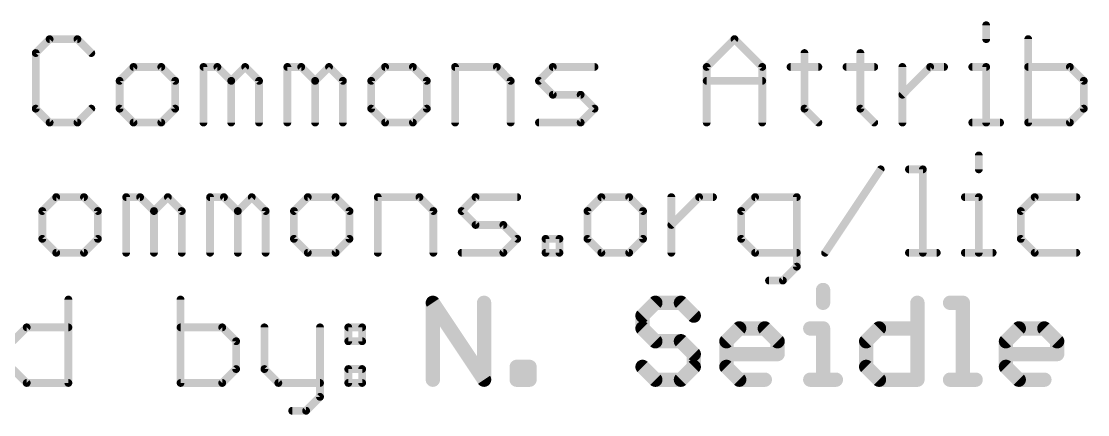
# Model space of a CAD drawing. Extents: x -36 to 72, y -11 to 13.
# Drawn here: x 7.35 to 28.16, y -10.7 to -3.03 of the extents above; entities that cross this region are included whole.
import ezdxf

# ---------------------------------------------------------------- set-up
doc = ezdxf.new("R2010")
doc.units = 0
doc.layers.add('21', color=53, linetype='CONTINUOUS')
doc.layers.add('27', color=253, linetype='CONTINUOUS')

msp = doc.modelspace()

# ---------------------------------------------------------------- linework, layer by layer
at = {"layer": '21', "const_width": 0.2794}
for points in [[(22.9969, -8.2704), (22.9969, -8.5204)], [(15.3797, -10.0203), (15.3797, -8.5204)], [(15.3797, -8.5204), (16.3796, -10.0203)], [(16.3796, -10.0203), (16.3796, -8.5204)], [(19.7226, -8.5204), (19.4726, -8.7704)], [(20.2225, -8.5204), (19.7226, -8.5204)], [(20.4725, -8.7704), (20.2225, -8.5204)], [(24.8383, -8.5204), (24.8383, -10.0203)], [(25.4755, -8.5204), (25.7255, -8.5204)], [(25.7255, -8.5204), (25.7255, -10.0203)], [(19.4726, -8.7704), (19.4726, -9.0204)], [(19.4726, -9.0204), (19.7226, -9.2704)], [(21.1097, -9.2704), (21.3597, -9.0204)], [(21.3597, -9.0204), (21.8597, -9.0204)], [(21.8597, -9.0204), (22.1097, -9.2704)], [(22.7469, -9.0204), (22.9969, -9.0204)], [(22.9969, -9.0204), (22.9969, -10.0203)], [(23.8383, -9.2704), (24.0883, -9.0204)], [(24.0883, -9.0204), (24.8383, -9.0204)], [(26.5669, -9.2704), (26.8169, -9.0204)], [(26.8169, -9.0204), (27.3169, -9.0204)], [(27.3169, -9.0204), (27.5669, -9.2704)], [(19.7226, -9.2704), (20.2225, -9.2704)], [(20.2225, -9.2704), (20.4725, -9.5203)], [(21.1097, -9.7703), (21.1097, -9.2704)], [(22.1097, -9.2704), (22.1097, -9.5203)], [(23.8383, -9.7703), (23.8383, -9.2704)], [(26.5669, -9.7703), (26.5669, -9.2704)], [(27.5669, -9.2704), (27.5669, -9.5203)], [(20.4725, -9.5203), (20.4725, -9.7703)], [(22.1097, -9.5203), (21.1097, -9.5203)], [(27.5669, -9.5203), (26.5669, -9.5203)], [(17.0169, -10.0203), (17.0169, -9.7703)], [(17.0169, -9.7703), (17.2668, -9.7703)], [(17.2668, -9.7703), (17.2668, -10.0203)], [(19.7226, -10.0203), (19.4726, -9.7703)], [(20.4725, -9.7703), (20.2225, -10.0203)], [(21.3597, -10.0203), (21.1097, -9.7703)], [(24.0883, -10.0203), (23.8383, -9.7703)], [(26.8169, -10.0203), (26.5669, -9.7703)], [(17.2668, -10.0203), (17.0169, -10.0203)], [(20.2225, -10.0203), (19.7226, -10.0203)], [(21.8597, -10.0203), (21.3597, -10.0203)], [(22.7469, -10.0203), (23.2469, -10.0203)], [(24.8383, -10.0203), (24.0883, -10.0203)], [(25.4755, -10.0203), (25.9755, -10.0203)], [(27.3169, -10.0203), (26.8169, -10.0203)]]:
    msp.add_lwpolyline(points, dxfattribs=at)
at = {"layer": '21', "const_width": 0.1397}
for points in [[(23.0667, -8.2704, 1), (22.927, -8.2704)], [(15.4378, -8.4817, 1), (15.3216, -8.5592)], [(15.4496, -8.5204, 1), (15.3099, -8.5204)], [(16.4495, -8.5204, 1), (16.3098, -8.5204)], [(19.7226, -8.4506, 1), (19.7226, -8.5903)], [(19.772, -8.5698, 1), (19.6732, -8.471)], [(20.2719, -8.471, 1), (20.1731, -8.5698)], [(20.2225, -8.5903, 1), (20.2225, -8.4506)], [(22.927, -8.5204, 1), (23.0667, -8.5204)], [(24.9081, -8.5204, 1), (24.7684, -8.5204)], [(25.4755, -8.4506, 1), (25.4755, -8.5903)], [(25.7953, -8.5204, 1), (25.6556, -8.5204)], [(25.7255, -8.5903, 1), (25.7255, -8.4506)], [(19.5424, -8.7704, 1), (19.4027, -8.7704)], [(19.4232, -8.721, 1), (19.522, -8.8198)], [(20.4231, -8.8198, 1), (20.5219, -8.721)], [(19.522, -8.971, 1), (19.4232, -9.0698)], [(21.3597, -8.9505, 1), (21.3597, -9.0902)], [(21.4091, -9.0698, 1), (21.3103, -8.971)], [(21.9091, -8.971, 1), (21.8103, -9.0698)], [(21.8597, -9.0902, 1), (21.8597, -8.9505)], [(22.7469, -8.9505, 1), (22.7469, -9.0902)], [(23.0667, -9.0204, 1), (22.927, -9.0204)], [(22.9969, -9.0902, 1), (22.9969, -8.9505)], [(24.0883, -8.9505, 1), (24.0883, -9.0902)], [(24.1377, -9.0698, 1), (24.0389, -8.971)], [(24.8383, -9.0902, 1), (24.8383, -8.9505)], [(26.8169, -8.9505, 1), (26.8169, -9.0902)], [(26.8663, -9.0698, 1), (26.7675, -8.971)], [(27.3663, -8.971, 1), (27.2675, -9.0698)], [(27.3169, -9.0902, 1), (27.3169, -8.9505)], [(19.4027, -9.0204, 1), (19.5424, -9.0204)], [(19.7226, -9.2005, 1), (19.7226, -9.3402)], [(19.6732, -9.3198, 1), (19.772, -9.221)], [(20.2719, -9.221, 1), (20.1731, -9.3198)], [(20.2225, -9.3402, 1), (20.2225, -9.2005)], [(21.1796, -9.2704, 1), (21.0399, -9.2704)], [(21.0604, -9.221, 1), (21.1591, -9.3198)], [(22.1795, -9.2704, 1), (22.0398, -9.2704)], [(22.0603, -9.3198, 1), (22.1591, -9.221)], [(23.9082, -9.2704, 1), (23.7685, -9.2704)], [(23.7889, -9.221, 1), (23.8877, -9.3198)], [(26.6368, -9.2704, 1), (26.4971, -9.2704)], [(26.5175, -9.221, 1), (26.6163, -9.3198)], [(27.6367, -9.2704, 1), (27.497, -9.2704)], [(27.5175, -9.3198, 1), (27.6162, -9.221)], [(20.5424, -9.5203, 1), (20.4027, -9.5203)], [(20.4231, -9.5697, 1), (20.5219, -9.4709)], [(21.1097, -9.4505, 1), (21.1097, -9.5902)], [(22.0398, -9.5203, 1), (22.1795, -9.5203)], [(22.1097, -9.5902, 1), (22.1097, -9.4505)], [(26.5669, -9.4505, 1), (26.5669, -9.5902)], [(27.497, -9.5203, 1), (27.6367, -9.5203)], [(27.5669, -9.5902, 1), (27.5669, -9.4505)], [(17.0867, -9.7703, 1), (16.947, -9.7703)], [(17.0169, -9.7005, 1), (17.0169, -9.8402)], [(17.3367, -9.7703, 1), (17.197, -9.7703)], [(17.2668, -9.8402, 1), (17.2668, -9.7005)], [(19.522, -9.7209, 1), (19.4232, -9.8197)], [(20.4027, -9.7703, 1), (20.5424, -9.7703)], [(20.5219, -9.8197, 1), (20.4231, -9.7209)], [(21.0399, -9.7703, 1), (21.1796, -9.7703)], [(21.1591, -9.7209, 1), (21.0604, -9.8197)], [(23.8877, -9.7209, 1), (23.7889, -9.8197)], [(23.7685, -9.7703, 1), (23.9082, -9.7703)], [(26.6163, -9.7209, 1), (26.5175, -9.8197)], [(26.4971, -9.7703, 1), (26.6368, -9.7703)], [(15.3099, -10.0203, 1), (15.4496, -10.0203)], [(16.3098, -10.0203, 1), (16.4495, -10.0203)], [(16.3215, -10.059, 1), (16.4377, -9.9816)], [(16.947, -10.0203, 1), (17.0867, -10.0203)], [(17.0169, -9.9505, 1), (17.0169, -10.0902)], [(17.197, -10.0203, 1), (17.3367, -10.0203)], [(17.2668, -10.0902, 1), (17.2668, -9.9505)], [(19.7226, -9.9505, 1), (19.7226, -10.0902)], [(19.6732, -10.0697, 1), (19.772, -9.9709)], [(20.1731, -9.9709, 1), (20.2719, -10.0697)], [(20.2225, -10.0902, 1), (20.2225, -9.9505)], [(21.3597, -9.9505, 1), (21.3597, -10.0902)], [(21.3103, -10.0697, 1), (21.4091, -9.9709)], [(21.8597, -10.0902, 1), (21.8597, -9.9505)], [(22.7469, -9.9505, 1), (22.7469, -10.0902)], [(22.927, -10.0203, 1), (23.0667, -10.0203)], [(23.2469, -10.0902, 1), (23.2469, -9.9505)], [(24.0883, -9.9505, 1), (24.0883, -10.0902)], [(24.0389, -10.0697, 1), (24.1377, -9.9709)], [(24.7684, -10.0203, 1), (24.9081, -10.0203)], [(24.8383, -10.0902, 1), (24.8383, -9.9505)], [(25.4755, -9.9505, 1), (25.4755, -10.0902)], [(25.6556, -10.0203, 1), (25.7953, -10.0203)], [(25.9755, -10.0902, 1), (25.9755, -9.9505)], [(26.8169, -9.9505, 1), (26.8169, -10.0902)], [(26.7675, -10.0697, 1), (26.8663, -9.9709)], [(27.3169, -10.0902, 1), (27.3169, -9.9505)]]:
    msp.add_lwpolyline(points, format="xyb", dxfattribs=at)
at = {"layer": '27', "const_width": 0.1524}
for points in [[(26.1807, -3.1056), (26.1807, -3.3768)], [(7.8991, -3.3768), (7.628, -3.648)], [(8.4415, -3.3768), (7.8991, -3.3768)], [(8.7126, -3.648), (8.4415, -3.3768)], [(20.7252, -3.9191), (21.2676, -3.3768)], [(21.2676, -3.3768), (21.8099, -3.9191)], [(27.001, -3.3768), (27.001, -5.0038)], [(7.628, -3.648), (7.628, -4.7326)], [(22.6335, -3.648), (22.6335, -4.7326)], [(23.725, -3.648), (23.725, -4.7326)], [(9.5363, -3.9191), (9.2651, -4.1903)], [(10.0786, -3.9191), (9.5363, -3.9191)], [(10.3498, -4.1903), (10.0786, -3.9191)], [(10.9023, -5.0038), (10.9023, -3.9191)], [(10.9023, -3.9191), (11.1735, -3.9191)], [(11.1735, -3.9191), (11.4446, -4.1903)], [(11.4446, -4.1903), (11.7158, -3.9191)], [(11.7158, -3.9191), (11.987, -4.1903)], [(12.5395, -5.0038), (12.5395, -3.9191)], [(12.5395, -3.9191), (12.8106, -3.9191)], [(12.8106, -3.9191), (13.0818, -4.1903)], [(13.0818, -4.1903), (13.3529, -3.9191)], [(13.3529, -3.9191), (13.6241, -4.1903)], [(14.4478, -3.9191), (14.1766, -4.1903)], [(14.9901, -3.9191), (14.4478, -3.9191)], [(15.2613, -4.1903), (14.9901, -3.9191)], [(15.8138, -5.0038), (15.8138, -3.9191)], [(15.8138, -3.9191), (16.6273, -3.9191)], [(16.6273, -3.9191), (16.8984, -4.1903)], [(17.4509, -4.1903), (17.7221, -3.9191)], [(17.7221, -3.9191), (18.5356, -3.9191)], [(20.7252, -5.0038), (20.7252, -3.9191)], [(21.8099, -3.9191), (21.8099, -5.0038)], [(22.3624, -3.9191), (22.9047, -3.9191)], [(23.4538, -3.9191), (23.9962, -3.9191)], [(24.5453, -5.0038), (24.5453, -3.9191)], [(24.5453, -4.4615), (25.0876, -3.9191)], [(25.0876, -3.9191), (25.3588, -3.9191)], [(25.9096, -3.9191), (26.1807, -3.9191)], [(26.1807, -3.9191), (26.1807, -5.0038)], [(27.8145, -3.9191), (27.001, -3.9191)], [(28.0857, -4.1903), (27.8145, -3.9191)], [(9.2651, -4.1903), (9.2651, -4.7326)], [(10.3498, -4.7326), (10.3498, -4.1903)], [(11.4446, -4.1903), (11.4446, -5.0038)], [(11.987, -4.1903), (11.987, -5.0038)], [(13.0818, -4.1903), (13.0818, -5.0038)], [(13.6241, -4.1903), (13.6241, -5.0038)], [(14.1766, -4.1903), (14.1766, -4.7326)], [(15.2613, -4.7326), (15.2613, -4.1903)], [(16.8984, -4.1903), (16.8984, -5.0038)], [(17.7221, -4.4615), (17.4509, -4.1903)], [(20.7252, -4.1903), (21.8099, -4.1903)], [(28.0857, -4.7326), (28.0857, -4.1903)], [(18.2644, -4.4615), (17.7221, -4.4615)], [(18.5356, -4.7326), (18.2644, -4.4615)], [(7.628, -4.7326), (7.8991, -5.0038)], [(8.4415, -5.0038), (8.7126, -4.7326)], [(9.2651, -4.7326), (9.5363, -5.0038)], [(10.0786, -5.0038), (10.3498, -4.7326)], [(14.1766, -4.7326), (14.4478, -5.0038)], [(14.9901, -5.0038), (15.2613, -4.7326)], [(18.2644, -5.0038), (18.5356, -4.7326)], [(22.6335, -4.7326), (22.9047, -5.0038)], [(23.725, -4.7326), (23.9962, -5.0038)], [(27.8145, -5.0038), (28.0857, -4.7326)], [(7.8991, -5.0038), (8.4415, -5.0038)], [(9.5363, -5.0038), (10.0786, -5.0038)], [(14.4478, -5.0038), (14.9901, -5.0038)], [(17.4509, -5.0038), (18.2644, -5.0038)], [(25.9096, -5.0038), (26.4519, -5.0038)], [(27.001, -5.0038), (27.8145, -5.0038)], [(26.0363, -5.6456), (26.0363, -5.9168)], [(23.0365, -7.5438), (24.1212, -5.9168)], [(24.6737, -5.9168), (24.9448, -5.9168)], [(24.9448, -5.9168), (24.9448, -7.5438)], [(8.0275, -6.4591), (7.7564, -6.7303)], [(8.5699, -6.4591), (8.0275, -6.4591)], [(8.841, -6.7303), (8.5699, -6.4591)], [(9.3935, -7.5438), (9.3935, -6.4591)], [(9.3935, -6.4591), (9.6647, -6.4591)], [(9.6647, -6.4591), (9.9359, -6.7303)], [(9.9359, -6.7303), (10.207, -6.4591)], [(10.207, -6.4591), (10.4782, -6.7303)], [(11.0307, -7.5438), (11.0307, -6.4591)], [(11.0307, -6.4591), (11.3019, -6.4591)], [(11.3019, -6.4591), (11.573, -6.7303)], [(11.573, -6.7303), (11.8442, -6.4591)], [(11.8442, -6.4591), (12.1154, -6.7303)], [(12.939, -6.4591), (12.6679, -6.7303)], [(13.4814, -6.4591), (12.939, -6.4591)], [(13.7525, -6.7303), (13.4814, -6.4591)], [(14.305, -7.5438), (14.305, -6.4591)], [(14.305, -6.4591), (15.1185, -6.4591)], [(15.1185, -6.4591), (15.3897, -6.7303)], [(15.9422, -6.7303), (16.2133, -6.4591)], [(16.2133, -6.4591), (17.0268, -6.4591)], [(18.6691, -6.4591), (18.3979, -6.7303)], [(19.2114, -6.4591), (18.6691, -6.4591)], [(19.4826, -6.7303), (19.2114, -6.4591)], [(20.0351, -7.5438), (20.0351, -6.4591)], [(20.0351, -7.0015), (20.5774, -6.4591)], [(20.5774, -6.4591), (20.8486, -6.4591)], [(21.6705, -6.4591), (21.3994, -6.7303)], [(22.484, -6.4591), (21.6705, -6.4591)], [(22.484, -7.815), (22.484, -6.4591)], [(25.7651, -6.4591), (26.0363, -6.4591)], [(26.0363, -6.4591), (26.0363, -7.5438)], [(27.1277, -6.4591), (26.8565, -6.7303)], [(27.9412, -6.4591), (27.1277, -6.4591)], [(7.7564, -6.7303), (7.7564, -7.2726)], [(8.841, -7.2726), (8.841, -6.7303)], [(9.9359, -6.7303), (9.9359, -7.5438)], [(10.4782, -6.7303), (10.4782, -7.5438)], [(11.573, -6.7303), (11.573, -7.5438)], [(12.1154, -6.7303), (12.1154, -7.5438)], [(12.6679, -6.7303), (12.6679, -7.2726)], [(13.7525, -7.2726), (13.7525, -6.7303)], [(15.3897, -6.7303), (15.3897, -7.5438)], [(16.2133, -7.0015), (15.9422, -6.7303)], [(18.3979, -6.7303), (18.3979, -7.2726)], [(19.4826, -7.2726), (19.4826, -6.7303)], [(21.3994, -6.7303), (21.3994, -7.2726)], [(26.8565, -6.7303), (26.8565, -7.2726)], [(16.7557, -7.0015), (16.2133, -7.0015)], [(17.0268, -7.2726), (16.7557, -7.0015)], [(7.7564, -7.2726), (8.0275, -7.5438)], [(8.5699, -7.5438), (8.841, -7.2726)], [(12.6679, -7.2726), (12.939, -7.5438)], [(13.4814, -7.5438), (13.7525, -7.2726)], [(16.7557, -7.5438), (17.0268, -7.2726)], [(17.5793, -7.5438), (17.5793, -7.2726)], [(17.5793, -7.2726), (17.8505, -7.2726)], [(17.8505, -7.2726), (17.8505, -7.5438)], [(18.3979, -7.2726), (18.6691, -7.5438)], [(19.2114, -7.5438), (19.4826, -7.2726)], [(21.3994, -7.2726), (21.6705, -7.5438)], [(26.8565, -7.2726), (27.1277, -7.5438)], [(8.0275, -7.5438), (8.5699, -7.5438)], [(12.939, -7.5438), (13.4814, -7.5438)], [(15.9422, -7.5438), (16.7557, -7.5438)], [(17.8505, -7.5438), (17.5793, -7.5438)], [(18.6691, -7.5438), (19.2114, -7.5438)], [(21.6705, -7.5438), (22.484, -7.5438)], [(24.6737, -7.5438), (25.216, -7.5438)], [(25.7651, -7.5438), (26.3074, -7.5438)], [(27.1277, -7.5438), (27.9412, -7.5438)], [(22.2128, -8.0861), (22.484, -7.815)], [(21.9417, -8.0861), (22.2128, -8.0861)], [(8.2652, -8.4568), (8.2652, -10.0838)], [(10.4549, -8.4568), (10.4549, -10.0838)], [(7.1806, -9.2703), (7.4517, -8.9991)], [(7.4517, -8.9991), (8.2652, -8.9991)], [(11.2684, -8.9991), (10.4549, -8.9991)], [(11.5395, -9.2703), (11.2684, -8.9991)], [(12.092, -8.9991), (12.092, -9.8126)], [(13.1767, -8.9991), (13.1767, -10.355)], [(13.7292, -8.9991), (14.0004, -8.9991)], [(13.7292, -9.2703), (13.7292, -8.9991)], [(14.0004, -8.9991), (14.0004, -9.2703)], [(11.5395, -9.8126), (11.5395, -9.2703)], [(14.0004, -9.2703), (13.7292, -9.2703)], [(7.4517, -10.0838), (7.1806, -9.8126)], [(11.2684, -10.0838), (11.5395, -9.8126)], [(12.092, -9.8126), (12.3632, -10.0838)], [(13.7292, -9.8126), (14.0004, -9.8126)], [(13.7292, -10.0838), (13.7292, -9.8126)], [(14.0004, -9.8126), (14.0004, -10.0838)], [(8.2652, -10.0838), (7.4517, -10.0838)], [(10.4549, -10.0838), (11.2684, -10.0838)], [(12.3632, -10.0838), (13.1767, -10.0838)], [(14.0004, -10.0838), (13.7292, -10.0838)], [(13.1767, -10.355), (12.9055, -10.6261)], [(12.9055, -10.6261), (12.6344, -10.6261)]]:
    msp.add_lwpolyline(points, dxfattribs=at)
at = {"layer": '27', "const_width": 0.0762}
for points in [[(26.2188, -3.1056, 1), (26.1426, -3.1056)], [(7.8991, -3.3387, 1), (7.8991, -3.4149)], [(7.9261, -3.4038, 1), (7.8722, -3.3499)], [(8.4684, -3.3499, 1), (8.4145, -3.4038)], [(8.4415, -3.4149, 1), (8.4415, -3.3387)], [(21.2945, -3.3499, 1), (21.2406, -3.4038)], [(21.2945, -3.4038, 1), (21.2406, -3.3499)], [(27.0391, -3.3768, 1), (26.9629, -3.3768)], [(26.1426, -3.3768, 1), (26.2188, -3.3768)], [(7.601, -3.621, 1), (7.6549, -3.6749)], [(7.6661, -3.648, 1), (7.5899, -3.648)], [(8.6857, -3.6749, 1), (8.7396, -3.621)], [(22.6716, -3.648, 1), (22.5954, -3.648)], [(23.7631, -3.648, 1), (23.6869, -3.648)], [(9.5363, -3.881, 1), (9.5363, -3.9572)], [(9.5632, -3.9461, 1), (9.5094, -3.8922)], [(10.1056, -3.8922, 1), (10.0517, -3.9461)], [(10.0786, -3.9572, 1), (10.0786, -3.881)], [(10.9404, -3.9191, 1), (10.8642, -3.9191)], [(10.9023, -3.881, 1), (10.9023, -3.9572)], [(11.2004, -3.8922, 1), (11.1465, -3.9461)], [(11.1735, -3.9572, 1), (11.1735, -3.881)], [(11.7427, -3.8922, 1), (11.6888, -3.9461)], [(11.7427, -3.9461, 1), (11.6888, -3.8922)], [(12.5776, -3.9191, 1), (12.5014, -3.9191)], [(12.5395, -3.881, 1), (12.5395, -3.9572)], [(12.8376, -3.8922, 1), (12.7837, -3.9461)], [(12.8106, -3.9572, 1), (12.8106, -3.881)], [(13.3799, -3.8922, 1), (13.326, -3.9461)], [(13.3799, -3.9461, 1), (13.326, -3.8922)], [(14.4478, -3.881, 1), (14.4478, -3.9572)], [(14.4747, -3.9461, 1), (14.4208, -3.8922)], [(15.017, -3.8922, 1), (14.9632, -3.9461)], [(14.9901, -3.9572, 1), (14.9901, -3.881)], [(15.8519, -3.9191, 1), (15.7757, -3.9191)], [(15.8138, -3.881, 1), (15.8138, -3.9572)], [(16.6542, -3.8922, 1), (16.6003, -3.9461)], [(16.6273, -3.9572, 1), (16.6273, -3.881)], [(17.7221, -3.881, 1), (17.7221, -3.9572)], [(17.749, -3.9461, 1), (17.6951, -3.8922)], [(18.5356, -3.9572, 1), (18.5356, -3.881)], [(20.7633, -3.9191, 1), (20.6871, -3.9191)], [(20.6983, -3.8922, 1), (20.7522, -3.9461)], [(21.848, -3.9191, 1), (21.7718, -3.9191)], [(21.7829, -3.9461, 1), (21.8368, -3.8922)], [(22.3624, -3.881, 1), (22.3624, -3.9572)], [(22.9047, -3.9572, 1), (22.9047, -3.881)], [(23.4538, -3.881, 1), (23.4538, -3.9572)], [(23.9962, -3.9572, 1), (23.9962, -3.881)], [(24.5834, -3.9191, 1), (24.5072, -3.9191)], [(25.0876, -3.881, 1), (25.0876, -3.9572)], [(25.1145, -3.9461, 1), (25.0606, -3.8922)], [(25.3588, -3.9572, 1), (25.3588, -3.881)], [(25.9096, -3.881, 1), (25.9096, -3.9572)], [(26.2188, -3.9191, 1), (26.1426, -3.9191)], [(26.1807, -3.9572, 1), (26.1807, -3.881)], [(27.001, -3.881, 1), (27.001, -3.9572)], [(27.8414, -3.8922, 1), (27.7875, -3.9461)], [(27.8145, -3.9572, 1), (27.8145, -3.881)], [(9.3032, -4.1903, 1), (9.227, -4.1903)], [(9.2382, -4.1634, 1), (9.2921, -4.2172)], [(10.3879, -4.1903, 1), (10.3117, -4.1903)], [(10.3229, -4.2172, 1), (10.3767, -4.1634)], [(11.4827, -4.1903, 1), (11.4065, -4.1903)], [(11.4177, -4.1634, 1), (11.4716, -4.2172)], [(11.4177, -4.2172, 1), (11.4716, -4.1634)], [(12.0251, -4.1903, 1), (11.9489, -4.1903)], [(11.96, -4.2172, 1), (12.0139, -4.1634)], [(13.1199, -4.1903, 1), (13.0437, -4.1903)], [(13.0548, -4.1634, 1), (13.1087, -4.2172)], [(13.0548, -4.2172, 1), (13.1087, -4.1634)], [(13.6622, -4.1903, 1), (13.586, -4.1903)], [(13.5972, -4.2172, 1), (13.6511, -4.1634)], [(14.2147, -4.1903, 1), (14.1385, -4.1903)], [(14.1497, -4.1634, 1), (14.2035, -4.2172)], [(15.2994, -4.1903, 1), (15.2232, -4.1903)], [(15.2343, -4.2172, 1), (15.2882, -4.1634)], [(16.9365, -4.1903, 1), (16.8603, -4.1903)], [(16.8715, -4.2172, 1), (16.9254, -4.1634)], [(17.4779, -4.1634, 1), (17.424, -4.2172)], [(17.424, -4.1634, 1), (17.4779, -4.2172)], [(20.7252, -4.1522, 1), (20.7252, -4.2284)], [(21.8099, -4.2284, 1), (21.8099, -4.1522)], [(28.1238, -4.1903, 1), (28.0476, -4.1903)], [(28.0587, -4.2172, 1), (28.1126, -4.1634)], [(17.7221, -4.4234, 1), (17.7221, -4.4996)], [(17.6951, -4.4884, 1), (17.749, -4.4345)], [(18.2914, -4.4345, 1), (18.2375, -4.4884)], [(18.2644, -4.4996, 1), (18.2644, -4.4234)], [(24.5183, -4.4345, 1), (24.5722, -4.4884)], [(7.6549, -4.7057, 1), (7.601, -4.7596)], [(7.5899, -4.7326, 1), (7.6661, -4.7326)], [(8.7396, -4.7596, 1), (8.6857, -4.7057)], [(9.2921, -4.7057, 1), (9.2382, -4.7596)], [(9.227, -4.7326, 1), (9.3032, -4.7326)], [(10.3117, -4.7326, 1), (10.3879, -4.7326)], [(10.3767, -4.7596, 1), (10.3229, -4.7057)], [(14.2035, -4.7057, 1), (14.1497, -4.7596)], [(14.1385, -4.7326, 1), (14.2147, -4.7326)], [(15.2232, -4.7326, 1), (15.2994, -4.7326)], [(15.2882, -4.7596, 1), (15.2343, -4.7057)], [(18.5625, -4.7596, 1), (18.5086, -4.7057)], [(18.5086, -4.7596, 1), (18.5625, -4.7057)], [(22.6605, -4.7057, 1), (22.6066, -4.7596)], [(22.5954, -4.7326, 1), (22.6716, -4.7326)], [(23.7519, -4.7057, 1), (23.698, -4.7596)], [(23.6869, -4.7326, 1), (23.7631, -4.7326)], [(28.0476, -4.7326, 1), (28.1238, -4.7326)], [(28.1126, -4.7596, 1), (28.0587, -4.7057)], [(7.8991, -4.9657, 1), (7.8991, -5.0419)], [(7.8722, -5.0307, 1), (7.9261, -4.9769)], [(8.4145, -4.9769, 1), (8.4684, -5.0307)], [(8.4415, -5.0419, 1), (8.4415, -4.9657)], [(9.5363, -4.9657, 1), (9.5363, -5.0419)], [(9.5094, -5.0307, 1), (9.5632, -4.9769)], [(10.0517, -4.9769, 1), (10.1056, -5.0307)], [(10.0786, -5.0419, 1), (10.0786, -4.9657)], [(10.8642, -5.0038, 1), (10.9404, -5.0038)], [(11.4065, -5.0038, 1), (11.4827, -5.0038)], [(11.9489, -5.0038, 1), (12.0251, -5.0038)], [(12.5014, -5.0038, 1), (12.5776, -5.0038)], [(13.0437, -5.0038, 1), (13.1199, -5.0038)], [(13.586, -5.0038, 1), (13.6622, -5.0038)], [(14.4478, -4.9657, 1), (14.4478, -5.0419)], [(14.4208, -5.0307, 1), (14.4747, -4.9769)], [(14.9632, -4.9769, 1), (15.017, -5.0307)], [(14.9901, -5.0419, 1), (14.9901, -4.9657)], [(15.7757, -5.0038, 1), (15.8519, -5.0038)], [(16.8603, -5.0038, 1), (16.9365, -5.0038)], [(17.4509, -4.9657, 1), (17.4509, -5.0419)], [(18.2375, -4.9769, 1), (18.2914, -5.0307)], [(18.2644, -5.0419, 1), (18.2644, -4.9657)], [(20.6871, -5.0038, 1), (20.7633, -5.0038)], [(21.7718, -5.0038, 1), (21.848, -5.0038)], [(22.8778, -5.0307, 1), (22.9317, -4.9769)], [(23.9692, -5.0307, 1), (24.0231, -4.9769)], [(24.5072, -5.0038, 1), (24.5834, -5.0038)], [(25.9096, -4.9657, 1), (25.9096, -5.0419)], [(26.1426, -5.0038, 1), (26.2188, -5.0038)], [(26.4519, -5.0419, 1), (26.4519, -4.9657)], [(27.001, -4.9657, 1), (27.001, -5.0419)], [(26.9629, -5.0038, 1), (27.0391, -5.0038)], [(27.7876, -4.9769, 1), (27.8414, -5.0307)], [(27.8145, -5.0419, 1), (27.8145, -4.9657)], [(26.0744, -5.6456, 1), (25.9982, -5.6456)], [(24.1529, -5.9379, 1), (24.0895, -5.8957)], [(24.6737, -5.8787, 1), (24.6737, -5.9549)], [(24.9829, -5.9168, 1), (24.9067, -5.9168)], [(24.9448, -5.9549, 1), (24.9448, -5.8787)], [(25.9982, -5.9168, 1), (26.0744, -5.9168)], [(8.0275, -6.421, 1), (8.0275, -6.4972)], [(8.0545, -6.4861, 1), (8.0006, -6.4322)], [(8.5968, -6.4322, 1), (8.5429, -6.4861)], [(8.5699, -6.4972, 1), (8.5699, -6.421)], [(9.4316, -6.4591, 1), (9.3554, -6.4591)], [(9.3935, -6.421, 1), (9.3935, -6.4972)], [(9.6916, -6.4322, 1), (9.6378, -6.4861)], [(9.6647, -6.4972, 1), (9.6647, -6.421)], [(10.234, -6.4322, 1), (10.1801, -6.4861)], [(10.234, -6.4861, 1), (10.1801, -6.4322)], [(11.0688, -6.4591, 1), (10.9926, -6.4591)], [(11.0307, -6.421, 1), (11.0307, -6.4972)], [(11.3288, -6.4322, 1), (11.2749, -6.4861)], [(11.3019, -6.4972, 1), (11.3019, -6.421)], [(11.8711, -6.4322, 1), (11.8173, -6.4861)], [(11.8711, -6.4861, 1), (11.8173, -6.4322)], [(12.939, -6.421, 1), (12.939, -6.4972)], [(12.966, -6.4861, 1), (12.9121, -6.4322)], [(13.5083, -6.4322, 1), (13.4544, -6.4861)], [(13.4814, -6.4972, 1), (13.4814, -6.421)], [(14.3431, -6.4591, 1), (14.2669, -6.4591)], [(14.305, -6.421, 1), (14.305, -6.4972)], [(15.1454, -6.4322, 1), (15.0916, -6.4861)], [(15.1185, -6.4972, 1), (15.1185, -6.421)], [(16.2133, -6.421, 1), (16.2133, -6.4972)], [(16.2403, -6.4861, 1), (16.1864, -6.4322)], [(17.0268, -6.4972, 1), (17.0268, -6.421)], [(18.6691, -6.421, 1), (18.6691, -6.4972)], [(18.696, -6.4861, 1), (18.6421, -6.4322)], [(19.2383, -6.4322, 1), (19.1845, -6.4861)], [(19.2114, -6.4972, 1), (19.2114, -6.421)], [(20.0732, -6.4591, 1), (19.997, -6.4591)], [(20.5774, -6.421, 1), (20.5774, -6.4972)], [(20.6043, -6.4861, 1), (20.5504, -6.4322)], [(20.8486, -6.4972, 1), (20.8486, -6.421)], [(21.6705, -6.421, 1), (21.6705, -6.4972)], [(21.6975, -6.4861, 1), (21.6436, -6.4322)], [(22.5221, -6.4591, 1), (22.4459, -6.4591)], [(22.484, -6.4972, 1), (22.484, -6.421)], [(25.7651, -6.421, 1), (25.7651, -6.4972)], [(26.0744, -6.4591, 1), (25.9982, -6.4591)], [(26.0363, -6.4972, 1), (26.0363, -6.421)], [(27.1277, -6.421, 1), (27.1277, -6.4972)], [(27.1546, -6.4861, 1), (27.1008, -6.4322)], [(27.9412, -6.4972, 1), (27.9412, -6.421)], [(7.7945, -6.7303, 1), (7.7183, -6.7303)], [(8.8791, -6.7303, 1), (8.8029, -6.7303)], [(9.974, -6.7303, 1), (9.8978, -6.7303)], [(10.5163, -6.7303, 1), (10.4401, -6.7303)], [(11.6111, -6.7303, 1), (11.5349, -6.7303)], [(12.1535, -6.7303, 1), (12.0773, -6.7303)], [(12.706, -6.7303, 1), (12.6298, -6.7303)], [(13.7906, -6.7303, 1), (13.7144, -6.7303)], [(15.4278, -6.7303, 1), (15.3516, -6.7303)], [(15.9691, -6.7034, 1), (15.9152, -6.7572)], [(18.436, -6.7303, 1), (18.3598, -6.7303)], [(19.5207, -6.7303, 1), (19.4445, -6.7303)], [(21.4375, -6.7303, 1), (21.3613, -6.7303)], [(26.8946, -6.7303, 1), (26.8184, -6.7303)], [(7.7294, -6.7034, 1), (7.7833, -6.7572)], [(8.8141, -6.7572, 1), (8.868, -6.7034)], [(9.9089, -6.7034, 1), (9.9628, -6.7572)], [(9.9089, -6.7572, 1), (9.9628, -6.7034)], [(10.4513, -6.7572, 1), (10.5051, -6.7034)], [(11.5461, -6.7034, 1), (11.6, -6.7572)], [(11.5461, -6.7572, 1), (11.6, -6.7034)], [(12.0884, -6.7572, 1), (12.1423, -6.7034)], [(12.6409, -6.7034, 1), (12.6948, -6.7572)], [(13.7256, -6.7572, 1), (13.7795, -6.7034)], [(15.3627, -6.7572, 1), (15.4166, -6.7034)], [(15.9152, -6.7034, 1), (15.9691, -6.7572)], [(18.371, -6.7034, 1), (18.4248, -6.7572)], [(19.4556, -6.7572, 1), (19.5095, -6.7034)], [(21.3724, -6.7034, 1), (21.4263, -6.7572)], [(26.8296, -6.7034, 1), (26.8835, -6.7572)], [(16.2133, -6.9634, 1), (16.2133, -7.0396)], [(16.1864, -7.0284, 1), (16.2403, -6.9745)], [(16.7826, -6.9745, 1), (16.7287, -7.0284)], [(16.7557, -7.0396, 1), (16.7557, -6.9634)], [(20.0081, -6.9745, 1), (20.062, -7.0284)], [(7.7833, -7.2457, 1), (7.7294, -7.2996)], [(7.7183, -7.2726, 1), (7.7945, -7.2726)], [(8.8029, -7.2726, 1), (8.8791, -7.2726)], [(8.868, -7.2996, 1), (8.8141, -7.2457)], [(12.6948, -7.2457, 1), (12.6409, -7.2996)], [(12.6298, -7.2726, 1), (12.706, -7.2726)], [(13.7144, -7.2726, 1), (13.7906, -7.2726)], [(13.7795, -7.2996, 1), (13.7256, -7.2457)], [(17.0538, -7.2996, 1), (16.9999, -7.2457)], [(16.9999, -7.2996, 1), (17.0538, -7.2457)], [(17.6174, -7.2726, 1), (17.5412, -7.2726)], [(17.5793, -7.2345, 1), (17.5793, -7.3107)], [(17.8886, -7.2726, 1), (17.8124, -7.2726)], [(17.8505, -7.3107, 1), (17.8505, -7.2345)], [(18.4248, -7.2457, 1), (18.371, -7.2996)], [(18.3598, -7.2726, 1), (18.436, -7.2726)], [(19.4445, -7.2726, 1), (19.5207, -7.2726)], [(19.5095, -7.2996, 1), (19.4556, -7.2457)], [(21.4263, -7.2457, 1), (21.3724, -7.2996)], [(21.3613, -7.2726, 1), (21.4375, -7.2726)], [(26.8835, -7.2457, 1), (26.8296, -7.2996)], [(26.8184, -7.2726, 1), (26.8946, -7.2726)], [(8.0275, -7.5057, 1), (8.0275, -7.5819)], [(8.0006, -7.5707, 1), (8.0545, -7.5169)], [(8.5429, -7.5169, 1), (8.5968, -7.5707)], [(8.5699, -7.5819, 1), (8.5699, -7.5057)], [(12.939, -7.5057, 1), (12.939, -7.5819)], [(12.9121, -7.5707, 1), (12.966, -7.5169)], [(13.4544, -7.5169, 1), (13.5083, -7.5707)], [(13.4814, -7.5819, 1), (13.4814, -7.5057)], [(15.9422, -7.5057, 1), (15.9422, -7.5819)], [(16.7287, -7.5169, 1), (16.7826, -7.5707)], [(16.7557, -7.5819, 1), (16.7557, -7.5057)], [(17.5793, -7.5057, 1), (17.5793, -7.5819)], [(17.8505, -7.5819, 1), (17.8505, -7.5057)], [(18.6691, -7.5057, 1), (18.6691, -7.5819)], [(18.6421, -7.5707, 1), (18.696, -7.5169)], [(19.1845, -7.5169, 1), (19.2383, -7.5707)], [(19.2114, -7.5819, 1), (19.2114, -7.5057)], [(21.6705, -7.5057, 1), (21.6705, -7.5819)], [(21.6436, -7.5707, 1), (21.6975, -7.5169)], [(22.484, -7.5819, 1), (22.484, -7.5057)], [(23.0048, -7.5227, 1), (23.0682, -7.5649)], [(24.6737, -7.5057, 1), (24.6737, -7.5819)], [(25.216, -7.5819, 1), (25.216, -7.5057)], [(25.7651, -7.5057, 1), (25.7651, -7.5819)], [(26.3074, -7.5819, 1), (26.3074, -7.5057)], [(27.1277, -7.5057, 1), (27.1277, -7.5819)], [(27.1008, -7.5707, 1), (27.1546, -7.5169)], [(27.9412, -7.5819, 1), (27.9412, -7.5057)], [(9.3554, -7.5438, 1), (9.4316, -7.5438)], [(9.8978, -7.5438, 1), (9.974, -7.5438)], [(10.4401, -7.5438, 1), (10.5163, -7.5438)], [(10.9926, -7.5438, 1), (11.0688, -7.5438)], [(11.5349, -7.5438, 1), (11.6111, -7.5438)], [(12.0773, -7.5438, 1), (12.1535, -7.5438)], [(14.2669, -7.5438, 1), (14.3431, -7.5438)], [(15.3516, -7.5438, 1), (15.4278, -7.5438)], [(17.5412, -7.5438, 1), (17.6174, -7.5438)], [(17.8124, -7.5438, 1), (17.8886, -7.5438)], [(19.997, -7.5438, 1), (20.0732, -7.5438)], [(24.9067, -7.5438, 1), (24.9829, -7.5438)], [(25.9982, -7.5438, 1), (26.0744, -7.5438)], [(22.4459, -7.815, 1), (22.5221, -7.815)], [(22.511, -7.8419, 1), (22.4571, -7.788)], [(21.9417, -8.048, 1), (21.9417, -8.1242)], [(22.1859, -8.0592, 1), (22.2398, -8.1131)], [(22.2128, -8.1242, 1), (22.2128, -8.048)], [(8.3033, -8.4568, 1), (8.2271, -8.4568)], [(10.493, -8.4568, 1), (10.4168, -8.4568)], [(7.4517, -8.961, 1), (7.4517, -9.0372)], [(7.4787, -9.0261, 1), (7.4248, -8.9722)], [(8.2652, -9.0372, 1), (8.2652, -8.961)], [(10.4549, -8.961, 1), (10.4549, -9.0372)], [(11.2953, -8.9722, 1), (11.2414, -9.0261)], [(11.2684, -9.0372, 1), (11.2684, -8.961)], [(12.1301, -8.9991, 1), (12.0539, -8.9991)], [(13.2148, -8.9991, 1), (13.1386, -8.9991)], [(13.7292, -8.961, 1), (13.7292, -9.0372)], [(13.7673, -8.9991, 1), (13.6911, -8.9991)], [(14.0385, -8.9991, 1), (13.9623, -8.9991)], [(14.0004, -9.0372, 1), (14.0004, -8.961)], [(11.5776, -9.2703, 1), (11.5014, -9.2703)], [(11.5126, -9.2972, 1), (11.5665, -9.2434)], [(13.7292, -9.2322, 1), (13.7292, -9.3084)], [(13.6911, -9.2703, 1), (13.7673, -9.2703)], [(13.9623, -9.2703, 1), (14.0385, -9.2703)], [(14.0004, -9.3084, 1), (14.0004, -9.2322)], [(11.5014, -9.8126, 1), (11.5776, -9.8126)], [(11.5665, -9.8396, 1), (11.5126, -9.7857)], [(12.119, -9.7857, 1), (12.0651, -9.8396)], [(12.0539, -9.8126, 1), (12.1301, -9.8126)], [(13.7292, -9.7745, 1), (13.7292, -9.8507)], [(13.7673, -9.8126, 1), (13.6911, -9.8126)], [(14.0385, -9.8126, 1), (13.9623, -9.8126)], [(14.0004, -9.8507, 1), (14.0004, -9.7745)], [(7.4517, -10.0457, 1), (7.4517, -10.1219)], [(7.4248, -10.1107, 1), (7.4787, -10.0569)], [(8.2271, -10.0838, 1), (8.3033, -10.0838)], [(8.2652, -10.1219, 1), (8.2652, -10.0457)], [(10.4549, -10.0457, 1), (10.4549, -10.1219)], [(10.4168, -10.0838, 1), (10.493, -10.0838)], [(11.2414, -10.0569, 1), (11.2953, -10.1107)], [(11.2684, -10.1219, 1), (11.2684, -10.0457)], [(12.3632, -10.0457, 1), (12.3632, -10.1219)], [(12.3363, -10.1107, 1), (12.3901, -10.0569)], [(13.1767, -10.1219, 1), (13.1767, -10.0457)], [(13.7292, -10.0457, 1), (13.7292, -10.1219)], [(13.6911, -10.0838, 1), (13.7673, -10.0838)], [(13.9623, -10.0838, 1), (14.0385, -10.0838)], [(14.0004, -10.1219, 1), (14.0004, -10.0457)], [(13.1386, -10.355, 1), (13.2148, -10.355)], [(13.2036, -10.3819, 1), (13.1498, -10.328)], [(12.6344, -10.588, 1), (12.6344, -10.6642)], [(12.8786, -10.5992, 1), (12.9325, -10.6531)], [(12.9055, -10.6642, 1), (12.9055, -10.588)]]:
    msp.add_lwpolyline(points, format="xyb", dxfattribs=at)

doc.saveas('drawing.dxf')
